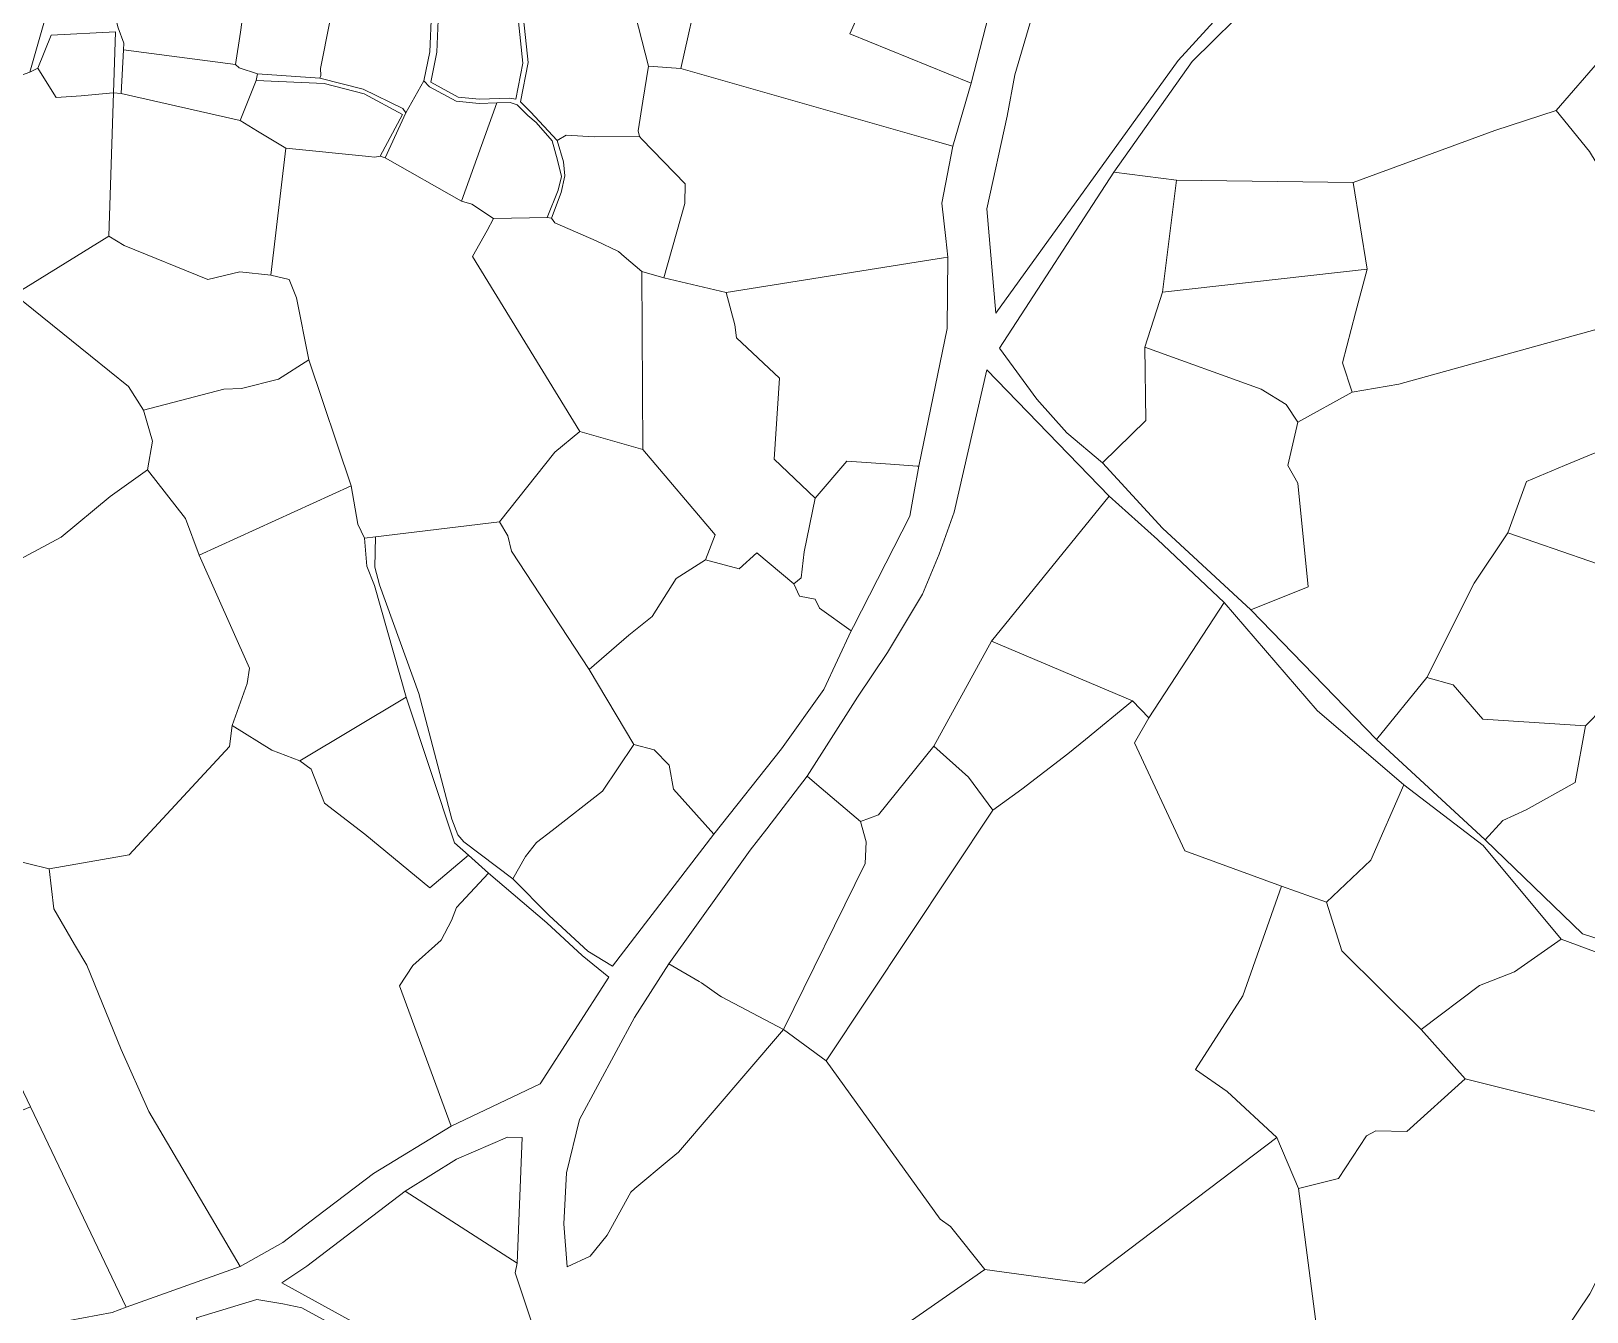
# Model space of a CAD drawing. Header units: metres. Extents: x 542555 to 550520, y 1840485 to 1846995.
# Drawn here: x 549101.1 to 549451.6, y 1843370.3 to 1843658.7 of the extents above; entities that cross this region are included whole.
import ezdxf

# ---------------------------------------------------------------- set-up
doc = ezdxf.new("R2010")
doc.units = ezdxf.units.M
doc.header["$MEASUREMENT"] = 0
doc.layers.add('Level 30', color=7, linetype='Continuous', lineweight=0)

msp = doc.modelspace()

# ---------------------------------------------------------------- linework, layer by layer
at = {"layer": 'Level 30', "color": 7, "linetype": 'Continuous', "lineweight": 0, "flags": 128}
for points in [[(549454.95, 1843652.69), (549444.67, 1843640.79), (549430.89, 1843636.33), (549398.93, 1843624.59), (549359.17, 1843625.1), (549345.03, 1843626.95), (549362.71, 1843651.87), (549377.01, 1843666.04), (549394.38, 1843687.6), (549397.43, 1843696.72), (549403.38, 1843709.49), (549405.02, 1843711.74), (549406.76, 1843714.29), (549413.4, 1843720.54), (549427.47, 1843729.39), (549432.89, 1843734.31), (549436.7, 1843738.62), (549443.58, 1843746.77), (549459.36, 1843729.59)], [(549097.41, 1843599.39), (549123.07, 1843578.7), (549126.46, 1843573.3), (549126.46, 1843573.3), (549128.46, 1843566.33), (549127.4, 1843559.91), (549118.97, 1843553.93), (549107.91, 1843544.73), (549089.25, 1843534.77)]]:
    msp.add_lwpolyline(points, dxfattribs=at)
for points in [[(549359.94, 1843696.59), (549373.87, 1843667.86), (549359.56, 1843652.05), (549318.45, 1843595.15), (549316.45, 1843618.68), (549321.01, 1843639.51), (549322.77, 1843648.84), (549342.35, 1843715.48), (549355.35, 1843702.2), (549359.94, 1843696.59)], [(549288.69, 1843700.13), (549322.2799, 1843690.7013), (549324.03, 1843690.21), (549312.89, 1843646.96), (549307.6883, 1843649.075), (549285.59, 1843658.06), (549288.89, 1843665.47), (549277.7, 1843676.33), (549281.21, 1843679.11), (549283.94, 1843683.2), (549284.94, 1843688.86), (549288.69, 1843700.13)], [(549241.69, 1843690.78), (549262, 1843682.96), (549258.39, 1843674.8), (549254.19, 1843676.21), (549251.77, 1843669.41), (549247.53, 1843650.28), (549240.22, 1843650.82), (549236.49, 1843665.45), (549235.04, 1843672.12), (549237.61, 1843690.21), (549241.69, 1843690.78)], [(549148.31, 1843658.42), (549147.21, 1843651.16), (549121.99, 1843654.46), (549122.07, 1843656.01), (549120.77, 1843659.42), (549119.45, 1843664.22), (549119.15, 1843666.52), (549114.9, 1843674.56), (549119.46, 1843676.83), (549125.81, 1843681.99), (549130.37, 1843686.91), (549133.82, 1843685.07), (549141.07, 1843682.47), (549146.65, 1843681.46), (549146.98, 1843674.51), (549148.09, 1843662.99), (549148.93, 1843662.79), (549148.31, 1843658.42)], [(549277.7, 1843676.33), (549288.89, 1843665.47), (549285.59, 1843658.06), (549307.6883, 1843649.075), (549312.89, 1843646.96), (549308.78, 1843632.77), (549304.7981, 1843633.9083), (549247.53, 1843650.28), (549251.77, 1843669.41), (549254.19, 1843676.21), (549258.39, 1843674.8), (549262, 1843682.96), (549277.7, 1843676.33)], [(549210.34, 1843643.37), (549209.02, 1843643.61), (549202.17, 1843643.36), (549197.38, 1843643.82), (549191.17, 1843647.2), (549192.52, 1843653.93), (549192.93, 1843662.97), (549201.91, 1843667.25), (549202.78, 1843669.02), (549208.23, 1843667.51), (549210.71, 1843662.96), (549211.88, 1843651.5), (549210.34, 1843643.37)], [(549104.04, 1843660.5), (549100.88, 1843649.42), (549086.05, 1843644.13), (549083.44, 1843647.18), (549080.38, 1843653.36), (549081.86, 1843656.27), (549084.13, 1843658.3), (549098.78, 1843664.52), (549101.33, 1843665.23), (549104.04, 1843660.5)], [(549181.16, 1843660.96), (549186.29, 1843662.56), (549189.65, 1843663.3), (549191.34, 1843662.91), (549190.94, 1843654), (549189.64, 1843647.51), (549185.59, 1843640.28), (549184.9, 1843641.25), (549175.91, 1843645.6), (549166.21, 1843648.07), (549166.41, 1843648.66), (549166.37, 1843650.3), (549168.47, 1843660.86), (549181.16, 1843660.96)], [(549237.9, 1843636.27), (549238.17, 1843634.94), (549227.97, 1843634.91), (549221.65, 1843635.26), (549219.63, 1843634.03), (549213.61, 1843640.51), (549211.41, 1843642.79), (549213.08, 1843651.62), (549211.86, 1843663.59), (549216.41, 1843664.28), (549221.71, 1843664.25), (549228.64, 1843665.16), (549233.5046, 1843665.3397), (549236.49, 1843665.45), (549240.22, 1843650.82), (549238.9641, 1843642.9435), (549237.9, 1843636.27)], [(549166.41, 1843648.66), (549166.21, 1843648.07), (549152.16, 1843649.05), (549148.04, 1843650.39), (549147.21, 1843651.16), (549148.31, 1843658.42), (549148.93, 1843662.79), (549151.7, 1843662.42), (549161.04, 1843661.77), (549165.42, 1843662.55), (549166.66, 1843662.7), (549168.47, 1843660.86), (549166.37, 1843650.3), (549166.41, 1843648.66)], [(549102.66, 1843650.38), (549105.68, 1843657.8), (549120.13, 1843658.51), (549119.7, 1843644.82), (549119.6506, 1843644.8152), (549112.43, 1843644.12), (549106.76, 1843643.73), (549105.8699, 1843645.1737), (549102.66, 1843650.38)], [(549471.09, 1843645.96), (549511.94, 1843631.55), (549510.64, 1843618.42), (549510.0489, 1843613.2041), (549509.9, 1843611.89), (549506.14, 1843600.15), (549505.7101, 1843599.305), (549498.86, 1843585.84), (549495.6, 1843590.52), (549478.33, 1843597.23), (549477.44, 1843604.6), (549469.96, 1843609.38), (549460.71, 1843617.49), (549452.21, 1843631.59), (549444.67, 1843640.79), (549454.95, 1843652.69), (549456.17, 1843658.35), (549471.09, 1843645.96)], [(549152.16, 1843649.05), (549151.84, 1843647.55), (549148.26, 1843638.53), (549121.47, 1843644.62), (549121.99, 1843654.46), (549147.21, 1843651.16), (549148.04, 1843650.39), (549152.16, 1843649.05)], [(549119.6994, 1843644.8019), (549118.69, 1843612.51), (549097.41, 1843599.39), (549085.33, 1843606.59), (549073.49, 1843626.83), (549072.8392, 1843630.9669), (549072.37, 1843633.95), (549075.19, 1843634.73), (549082.18, 1843641.21), (549086.05, 1843644.13), (549100.88, 1843649.42), (549102.66, 1843650.38), (549105.8699, 1843645.1737), (549106.76, 1843643.73), (549112.43, 1843644.12), (549119.6506, 1843644.8152), (549119.7, 1843644.82), (549119.6994, 1843644.8019)], [(549247.53, 1843650.28), (549304.7981, 1843633.9083), (549308.78, 1843632.77), (549306.32, 1843619.96), (549307.1938, 1843611.9774), (549307.65, 1843607.81), (549306.6509, 1843607.6502), (549300.483, 1843606.664), (549257.68, 1843599.82), (549243.71, 1843603.15), (549248.44, 1843619.84), (549248.47, 1843624.32), (549238.7301, 1843634.3625), (549238.17, 1843634.94), (549237.9, 1843636.27), (549238.9641, 1843642.9435), (549240.22, 1843650.82), (549247.53, 1843650.28)], [(549184.77, 1843639.89), (549179.8, 1843630.56), (549178.49, 1843630.32), (549177.2209, 1843630.4465), (549158.52, 1843632.31), (549152.1238, 1843636.1876), (549148.26, 1843638.53), (549151.84, 1843647.55), (549167.15, 1843646.87), (549176.19, 1843644.6), (549184.77, 1843639.89)], [(549185.59, 1843640.28), (549180.9, 1843630.15), (549179.8, 1843630.56), (549184.77, 1843639.89), (549176.19, 1843644.6), (549167.15, 1843646.87), (549151.84, 1843647.55), (549152.16, 1843649.05), (549166.21, 1843648.07), (549175.91, 1843645.6), (549184.9, 1843641.25), (549185.59, 1843640.28)], [(549206.07, 1843642.54), (549198.11, 1843620.38), (549180.9, 1843630.15), (549185.59, 1843640.28), (549189.64, 1843647.51), (549190.87, 1843646.17), (549196.88, 1843642.9), (549202.08, 1843642.4), (549206.07, 1843642.54)], [(549148.26, 1843638.53), (549152.1238, 1843636.1876), (549158.52, 1843632.31), (549155.16, 1843603.73), (549148.13, 1843604.49), (549140.93, 1843602.78), (549122.1, 1843610.43), (549118.69, 1843612.51), (549119.6994, 1843644.8019), (549119.7, 1843644.82), (549121.47, 1843644.62), (549148.26, 1843638.53)], [(549219.9, 1843622.87), (549217.4, 1843616.72), (549205.3697, 1843616.5013), (549205.3, 1843616.5), (549205.2869, 1843616.5088), (549200.45, 1843619.75), (549198.11, 1843620.38), (549206.07, 1843642.54), (549209.06, 1843642.65), (549210.61, 1843642.09), (549213.01, 1843639.68), (549214.9, 1843638.14), (549218.54, 1843633.96), (549219.69, 1843629.66), (549220.61, 1843625.98), (549219.9, 1843622.87)], [(549444.67, 1843640.79), (549452.21, 1843631.59), (549460.71, 1843617.49), (549469.96, 1843609.38), (549477.44, 1843604.6), (549478.33, 1843597.23), (549473.22, 1843592.78), (549462.19, 1843584.9), (549453.35, 1843591.43), (549409.21, 1843579.21), (549398.74, 1843577.39), (549396.57, 1843584.02), (549399.48, 1843595.22), (549402.13, 1843605.06), (549398.93, 1843624.59), (549430.89, 1843636.33), (549444.67, 1843640.79)], [(549238.17, 1843634.94), (549238.7301, 1843634.3625), (549248.47, 1843624.32), (549248.44, 1843619.84), (549243.71, 1843603.15), (549238.71, 1843604.54), (549234.7097, 1843607.9612), (549233.46, 1843609.03), (549228.44, 1843611.43), (549219.13, 1843615.51), (549218.4, 1843616.6), (549220.51, 1843622.38), (549221.37, 1843626.08), (549221.08, 1843629.22), (549219.63, 1843634.03), (549221.65, 1843635.26), (549227.97, 1843634.91), (549238.17, 1843634.94)], [(549219.11, 1843563.88), (549206.67, 1843548.22), (549178.74, 1843544.84), (549176.25, 1843544.53), (549174.74, 1843547.64), (549173.27, 1843556.29), (549163.7, 1843584.68), (549160.94, 1843598.65), (549159.28, 1843602.78), (549155.16, 1843603.73), (549158.52, 1843632.31), (549177.2209, 1843630.4465), (549178.49, 1843630.32), (549179.8, 1843630.56), (549180.9, 1843630.15), (549198.11, 1843620.38), (549200.45, 1843619.75), (549205.2869, 1843616.5088), (549205.3, 1843616.5), (549203.91, 1843613.78), (549200.57, 1843607.93), (549224.76, 1843568.52), (549219.11, 1843563.88)], [(549345.03, 1843626.95), (549359.17, 1843625.1), (549356, 1843599.91), (549352.01, 1843587.5), (549352.26, 1843570.99), (549342.52, 1843561.48), (549334.44, 1843568.26), (549327.67, 1843575.79), (549319.26, 1843587.32), (549345.03, 1843626.95)], [(549398.93, 1843624.59), (549402.13, 1843605.06), (549356, 1843599.91), (549359.17, 1843625.1), (549398.93, 1843624.59)], [(549238.71, 1843604.54), (549238.91, 1843564.49), (549224.76, 1843568.52), (549200.57, 1843607.93), (549203.91, 1843613.78), (549205.3, 1843616.5), (549205.3697, 1843616.5013), (549217.4, 1843616.72), (549218.4, 1843616.6), (549219.13, 1843615.51), (549228.44, 1843611.43), (549233.46, 1843609.03), (549234.7097, 1843607.9612), (549238.71, 1843604.54)], [(549144.57, 1843578.05), (549126.46, 1843573.3), (549123.07, 1843578.7), (549097.41, 1843599.39), (549118.69, 1843612.51), (549122.1, 1843610.43), (549140.93, 1843602.78), (549148.13, 1843604.49), (549155.16, 1843603.73), (549159.28, 1843602.78), (549160.94, 1843598.65), (549163.7, 1843584.68), (549156.84, 1843580.3), (549148.57, 1843578.21), (549144.57, 1843578.05)], [(549257.68, 1843599.82), (549300.483, 1843606.664), (549306.6509, 1843607.6502), (549307.65, 1843607.81), (549307.5, 1843591.74), (549301.12, 1843560.73), (549300.7668, 1843560.7537), (549294.7681, 1843561.1561), (549284.87, 1843561.82), (549277.79, 1843553.49), (549268.49, 1843562.33), (549269.73, 1843580.55), (549260.03, 1843589.63), (549259.65, 1843592.58), (549257.68, 1843599.82)], [(549257.68, 1843599.82), (549259.65, 1843592.58), (549260.03, 1843589.63), (549269.73, 1843580.55), (549268.49, 1843562.33), (549277.79, 1843553.49), (549275.25, 1843541.47), (549274.58, 1843535.6), (549272.98, 1843534.26), (549264.65, 1843541.2), (549260.61, 1843537.61), (549253.04, 1843539.66), (549255.26, 1843545.28), (549238.91, 1843564.49), (549238.71, 1843604.54), (549243.71, 1843603.15), (549257.68, 1843599.82)], [(549396.57, 1843584.02), (549398.74, 1843577.39), (549386.45, 1843570.6), (549383.86, 1843574.59), (549378.25, 1843578.06), (549352.01, 1843587.5), (549356, 1843599.91), (549402.13, 1843605.06), (549399.48, 1843595.22), (549396.57, 1843584.02)], [(549478.33, 1843597.23), (549495.6, 1843590.52), (549498.86, 1843585.84), (549494.76, 1843565.35), (549494.63, 1843555.29), (549494.94, 1843549.75), (549496.48, 1843541.77), (549496.3, 1843536.86), (549497, 1843532.3), (549496.81, 1843525.14), (549481, 1843530.84), (549464.21, 1843535.23), (549433.77, 1843545.69), (549437.98, 1843557.27), (549446.52, 1843560.86), (549471.25, 1843571.05), (549462.19, 1843584.9), (549473.22, 1843592.78), (549478.33, 1843597.23)], [(549462.19, 1843584.9), (549471.25, 1843571.05), (549446.52, 1843560.86), (549437.98, 1843557.27), (549433.77, 1843545.69), (549426.19, 1843534.39), (549415.54, 1843513.1), (549404.22, 1843499.16), (549375.9, 1843528.36), (549388.78, 1843533.53), (549386.49, 1843556.92), (549384.22, 1843560.9), (549386.45, 1843570.6), (549398.74, 1843577.39), (549409.21, 1843579.21), (549453.35, 1843591.43), (549462.19, 1843584.9)], [(549386.45, 1843570.6), (549384.22, 1843560.9), (549386.49, 1843556.92), (549388.78, 1843533.53), (549375.9, 1843528.36), (549355.97, 1843546.79), (549342.52, 1843561.48), (549352.26, 1843570.99), (549352.01, 1843587.5), (549378.25, 1843578.06), (549383.86, 1843574.59), (549386.45, 1843570.6)], [(549163.7, 1843584.68), (549173.27, 1843556.29), (549139, 1843540.66), (549135.91, 1843548.92), (549127.4, 1843559.91), (549128.46, 1843566.33), (549126.46, 1843573.3), (549144.57, 1843578.05), (549148.57, 1843578.21), (549156.84, 1843580.3), (549163.7, 1843584.68)], [(549343.98, 1843553.95), (549317.46, 1843521.32), (549304.46, 1843497.69), (549292.04, 1843482.21), (549287.99, 1843480.69), (549278.162, 1843489.0696), (549275.98, 1843490.93), (549286.21, 1843507.03), (549287.333, 1843508.703), (549294.07, 1843518.74), (549301.94, 1843531.88), (549305.67, 1843540.92), (549309.04, 1843550.35), (549316.43, 1843582.4), (549343.98, 1843553.95)], [(549238.91, 1843564.49), (549255.26, 1843545.28), (549253.04, 1843539.66), (549246.42, 1843535.41), (549241.03, 1843526.85), (549235.77, 1843522.66), (549226.88, 1843514.96), (549209.34, 1843541.57), (549208.5, 1843545.05), (549206.67, 1843548.22), (549219.11, 1843563.88), (549224.76, 1843568.52), (549238.91, 1843564.49)], [(549286.3603, 1843524.6197), (549285.85, 1843523.62), (549278.76, 1843528.74), (549277.78, 1843530.77), (549274.23, 1843531.46), (549272.98, 1843534.26), (549274.58, 1843535.6), (549275.25, 1843541.47), (549277.79, 1843553.49), (549284.87, 1843561.82), (549294.7681, 1843561.1561), (549300.7668, 1843560.7537), (549301.12, 1843560.73), (549299.9928, 1843554.5852), (549299.06, 1843549.5), (549286.3603, 1843524.6197)], [(549139, 1843540.66), (549150.32, 1843515.23), (549149.79, 1843511.81), (549146.42, 1843502.32), (549145.84, 1843497.62), (549123.25, 1843473.2), (549105.21, 1843470.06), (549095.44, 1843472.43), (549092.22, 1843477.24), (549075.82, 1843469.14), (549073.59, 1843468.08), (549058.98, 1843487.8), (549059.16, 1843495.01), (549064.87, 1843502.53), (549086.76, 1843520.87), (549085.35, 1843524.02), (549085.85, 1843529.74), (549089.25, 1843534.77), (549107.91, 1843544.73), (549118.97, 1843553.93), (549127.4, 1843559.91), (549135.91, 1843548.92), (549139, 1843540.66)], [(549185.64, 1843508.7), (549161.67, 1843494.34), (549155.39, 1843496.74), (549146.42, 1843502.32), (549149.79, 1843511.81), (549150.32, 1843515.23), (549139, 1843540.66), (549173.27, 1843556.29), (549174.74, 1843547.64), (549176.25, 1843544.53), (549176.78, 1843538.17), (549178.49, 1843533.84), (549185.64, 1843508.7)], [(549369.88, 1843530.05), (549352.93, 1843504.06), (549349.26, 1843507.89), (549317.46, 1843521.32), (549343.98, 1843553.95), (549354.88, 1843544.22), (549369.88, 1843530.05)], [(549226.88, 1843514.96), (549236.93, 1843498.03), (549229.88, 1843487.51), (549218.55, 1843478.72), (549214.98, 1843475.98), (549212.55, 1843472.81), (549209.65, 1843467.77), (549198.59, 1843476.13), (549197.29, 1843477.7), (549195.92, 1843481.22), (549188.45, 1843509.5), (549179.64, 1843533.98), (549178.61, 1843537.96), (549178.74, 1843544.84), (549206.67, 1843548.22), (549208.5, 1843545.05), (549209.34, 1843541.57), (549226.88, 1843514.96)], [(549459.26, 1843510.34), (549451.27, 1843502.28), (549428.16, 1843503.74), (549421.5, 1843511.49), (549415.54, 1843513.1), (549426.19, 1843534.39), (549433.77, 1843545.69), (549464.21, 1843535.23), (549481, 1843530.84), (549496.81, 1843525.14), (549498.14, 1843507.43), (549459.26, 1843510.34)], [(549272.98, 1843534.26), (549274.23, 1843531.46), (549277.78, 1843530.77), (549278.76, 1843528.74), (549285.85, 1843523.62), (549279.71, 1843510.43), (549270.19, 1843497.05), (549254.91, 1843477.88), (549245.87, 1843488.02), (549244.9, 1843493.39), (549241.46, 1843496.84), (549236.93, 1843498.03), (549226.88, 1843514.96), (549235.77, 1843522.66), (549241.03, 1843526.85), (549246.42, 1843535.41), (549253.04, 1843539.66), (549260.61, 1843537.61), (549264.65, 1843541.2), (549272.98, 1843534.26)], [(549402.92, 1843471.98), (549392.95, 1843462.56), (549382.81, 1843466.14), (549361.05, 1843474.13), (549349.69, 1843498.42), (549352.93, 1843504.06), (549369.88, 1843530.05), (549390.85, 1843505.71), (549410.38, 1843488.94), (549402.92, 1843471.98)], [(549317.46, 1843521.32), (549349.26, 1843507.89), (549338.64, 1843499.2), (549334.71, 1843495.93), (549324.3, 1843487.99), (549317.78, 1843483.27), (549312.31, 1843490.67), (549304.46, 1843497.69), (549317.46, 1843521.32)], [(549415.54, 1843513.1), (549421.5, 1843511.49), (549428.16, 1843503.74), (549451.27, 1843502.28), (549448.99, 1843489.46), (549437.95, 1843483.36), (549432.66, 1843480.9), (549428.7, 1843476.57), (549404.22, 1843499.16), (549415.54, 1843513.1)], [(549451.27, 1843502.28), (549459.26, 1843510.34), (549498.14, 1843507.43), (549496.2, 1843496.83), (549494.48, 1843478.32), (549492.71, 1843468.66), (549491.51, 1843458.14), (549491.94, 1843449.31), (549490.62, 1843442.47), (549450.57, 1843455.41), (549428.7, 1843476.57), (549432.66, 1843480.9), (549437.95, 1843483.36), (549448.99, 1843489.46), (549451.27, 1843502.28)], [(549164.22, 1843492.53), (549161.67, 1843494.34), (549185.64, 1843508.7), (549196.52, 1843475.93), (549199.67, 1843473.12), (549191, 1843465.81), (549176.29, 1843477.89), (549167.22, 1843484.81), (549164.22, 1843492.53)], [(549352.93, 1843504.06), (549349.69, 1843498.42), (549361.05, 1843474.13), (549382.81, 1843466.14), (549374.07, 1843441.44), (549363.42, 1843424.85), (549370.58, 1843419.93), (549381.72, 1843409.55), (549338.43, 1843376.78), (549315.99, 1843379.8), (549308.23, 1843389.48), (549305.9, 1843391.15), (549280.21, 1843426.82), (549317.78, 1843483.27), (549324.3, 1843487.99), (549334.71, 1843495.93), (549338.64, 1843499.2), (549349.26, 1843507.89), (549352.93, 1843504.06)], [(549184.14, 1843443.73), (549195.76, 1843412.11), (549178.31, 1843401.43), (549165.51, 1843391.76), (549157.87, 1843385.87), (549148.25, 1843380.51), (549127.65, 1843415.38), (549121.44, 1843429.36), (549113.68, 1843448.33), (549110.89, 1843452.98), (549106.25, 1843461.04), (549105.21, 1843470.06), (549123.25, 1843473.2), (549145.84, 1843497.62), (549146.42, 1843502.32), (549155.39, 1843496.74), (549161.67, 1843494.34), (549164.22, 1843492.53), (549167.22, 1843484.81), (549176.29, 1843477.89), (549191, 1843465.81), (549199.67, 1843473.12), (549204.18, 1843469.04), (549196.99, 1843461.32), (549195.84, 1843458.38), (549193.5, 1843453.96), (549187.1, 1843448.26), (549184.14, 1843443.73)], [(549236.93, 1843498.03), (549241.46, 1843496.84), (549244.9, 1843493.39), (549245.87, 1843488.02), (549254.91, 1843477.88), (549232.11, 1843448.12), (549226.56, 1843451.49), (549217.85, 1843459.58), (549209.65, 1843467.77), (549212.55, 1843472.81), (549214.98, 1843475.98), (549218.55, 1843478.72), (549229.88, 1843487.51), (549236.93, 1843498.03)], [(549304.46, 1843497.69), (549312.31, 1843490.67), (549317.78, 1843483.27), (549280.21, 1843426.82), (549270.64, 1843433.87), (549289.04, 1843471.23), (549289.28, 1843476.16), (549287.99, 1843480.69), (549292.04, 1843482.21), (549304.46, 1843497.69)], [(549289.04, 1843471.23), (549270.64, 1843433.87), (549256.6733, 1843441.2481), (549256.31, 1843441.44), (549252.15, 1843444.4), (549251.6087, 1843444.713), (549244.8, 1843448.65), (549263.15, 1843474.25), (549266.8775, 1843479.096), (549275.98, 1843490.93), (549278.162, 1843489.0696), (549287.99, 1843480.69), (549289.28, 1843476.16), (549289.04, 1843471.23)], [(549427.43, 1843443.79), (549414.25, 1843433.88), (549396.36, 1843451.6), (549392.95, 1843462.56), (549402.92, 1843471.98), (549410.38, 1843488.94), (549428.2, 1843475.28), (549445.77, 1843454.2), (549435.32, 1843446.89), (549427.43, 1843443.79)], [(549105.21, 1843470.06), (549106.25, 1843461.04), (549110.89, 1843452.98), (549113.68, 1843448.33), (549121.44, 1843429.36), (549127.65, 1843415.38), (549148.25, 1843380.51), (549122.53, 1843371.37), (549100.98, 1843416.49), (549075.82, 1843469.14), (549092.22, 1843477.24), (549095.44, 1843472.43), (549105.21, 1843470.06)], [(549231.32, 1843445.68), (549215.85, 1843421.62), (549195.76, 1843412.11), (549184.14, 1843443.73), (549187.1, 1843448.26), (549193.5, 1843453.96), (549195.84, 1843458.38), (549196.99, 1843461.32), (549204.18, 1843469.04), (549217.33, 1843457.87), (549225.29, 1843450.53), (549231.32, 1843445.68)], [(549414.25, 1843433.88), (549424.18, 1843422.76), (549411, 1843410.89), (549404.04, 1843411.06), (549401.95, 1843409.93), (549395.66, 1843400.33), (549386.65, 1843398.08), (549381.72, 1843409.55), (549370.58, 1843419.93), (549363.42, 1843424.85), (549374.07, 1843441.44), (549382.81, 1843466.14), (549392.95, 1843462.56), (549396.36, 1843451.6), (549414.25, 1843433.88)], [(549445.77, 1843454.2), (549488.57, 1843438.38), (549486.47, 1843435.63), (549478.99, 1843428.28), (549476.63, 1843422.72), (549471.02, 1843411.04), (549424.18, 1843422.76), (549414.25, 1843433.88), (549427.43, 1843443.79), (549435.32, 1843446.89), (549445.77, 1843454.2)], [(549244.8, 1843448.65), (549251.6087, 1843444.713), (549252.15, 1843444.4), (549256.31, 1843441.44), (549256.6733, 1843441.2481), (549270.64, 1843433.87), (549246.95, 1843406.26), (549244.8793, 1843404.5212), (549237.1756, 1843398.0524), (549236.22, 1843397.25), (549230.9, 1843387.59), (549227.06, 1843382.83), (549221.92, 1843380.42), (549221.11, 1843390.08), (549221.72, 1843401.61), (549224.66, 1843413.63), (549237.08, 1843436.54), (549244.8, 1843448.65)], [(549424.18, 1843422.76), (549471.02, 1843411.04), (549452.26, 1843374.33), (549446.87, 1843366.35), (549433.49, 1843353.82), (549420.94, 1843342.46), (549390.97, 1843364.6), (549386.65, 1843398.08), (549395.66, 1843400.33), (549401.95, 1843409.93), (549404.04, 1843411.06), (549411, 1843410.89), (549424.18, 1843422.76)], [(549100.98, 1843416.49), (549122.53, 1843371.37), (549119.41, 1843370.12), (549106.48, 1843367.71), (549102.64, 1843367.7), (549098.24, 1843368.44), (549094.31, 1843375.85), (549090.77, 1843382.65), (549088.19, 1843388.97), (549078.52, 1843410.11), (549085.64, 1843411.4), (549094.12, 1843413.63), (549100.98, 1843416.49)], [(549211.76, 1843409.52), (549210.64, 1843381.25), (549185.37, 1843397.47), (549196.94, 1843404.69), (549208.46, 1843409.59), (549211.76, 1843409.52)], [(549369.91, 1843345.44), (549365.93, 1843340.06), (549361.06, 1843341.52), (549319.18, 1843319.94), (549314.18, 1843328.22), (549310.6, 1843330.32), (549304.49, 1843330.69), (549291.52, 1843336.18), (549282.8741, 1843354.9098), (549282.2, 1843356.37), (549315.99, 1843379.8), (549338.43, 1843376.78), (549381.72, 1843409.55), (549386.65, 1843398.08), (549390.97, 1843364.6), (549389.857, 1843363.5874), (549369.91, 1843345.44)], [(549219.8, 1843350.34), (549211.33, 1843349.03), (549206.6, 1843350.27), (549203.05, 1843352.09), (549175.67, 1843366.93), (549157.62, 1843376.86), (549163.27, 1843380.56), (549185.37, 1843397.47), (549210.64, 1843381.25), (549210.15, 1843379.08), (549219.8, 1843350.34)], [(549191.67, 1843333.51), (549174.68, 1843330.52), (549172.82, 1843328.89), (549164.8, 1843325.75), (549158.84, 1843337.57), (549156.66, 1843338.86), (549149.77, 1843338.04), (549138.69, 1843367.55), (549138.38, 1843368.93), (549151.96, 1843373.07), (549157.83, 1843372.1), (549162.16, 1843371.16), (549172.41, 1843365.59), (549175.86, 1843363.58), (549182.53, 1843358.97), (549179.71, 1843354.01), (549185.26, 1843346.22), (549191.67, 1843333.51)]]:
    msp.add_lwpolyline(points, close=True, dxfattribs=at)

doc.saveas('drawing.dxf')
